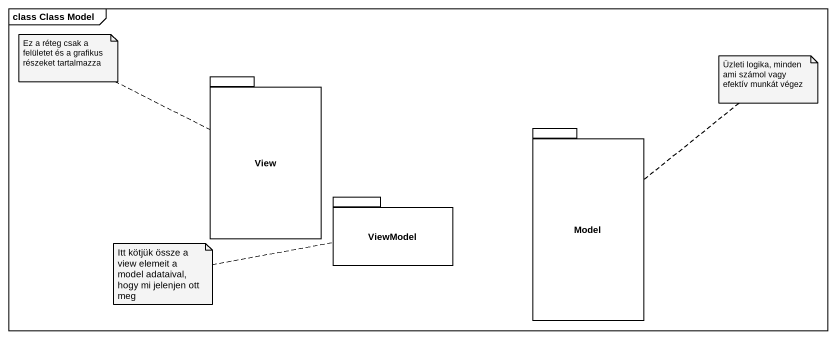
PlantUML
@startuml
mainframe class Class Model
package View {
}
package Model {
}
package ViewModel {
}
note left of View : Ez a réteg csak a felületet és a grafikus részeket tartalmazza
note top of Model : Üzleti logika, minden ami számol vagy efektív munkát végez
note left of ViewModel : Itt kötjük össze a view elemeit a model adataival, hogy mi jelenjen ott meg
@enduml
